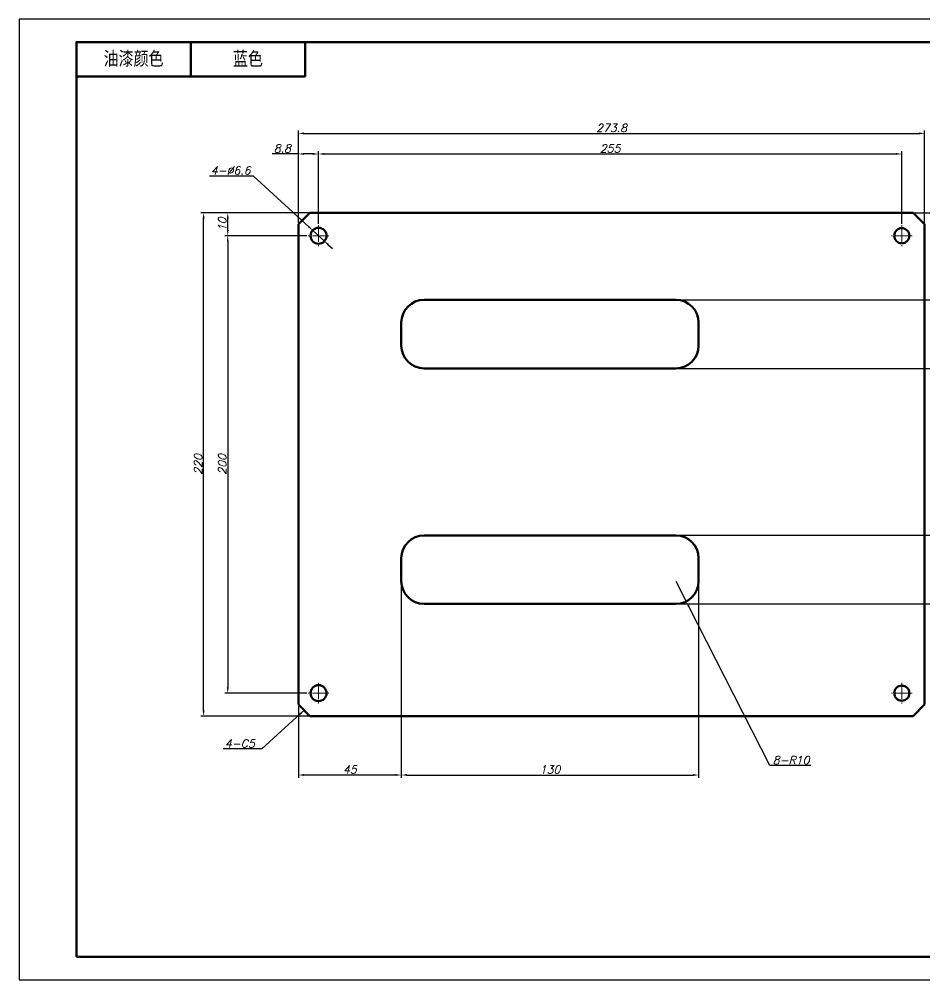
# Model space of a CAD drawing. Header units: inches. Extents: x 17901 to 26602, y 9673 to 14036.
# Drawn here: x 19558.1 to 19954.1, y 13161.6 to 13581.6 of the extents above; entities that cross this region are included whole.
import ezdxf

# ---------------------------------------------------------------- set-up
doc = ezdxf.new("R2010")
doc.units = ezdxf.units.IN
doc.header["$MEASUREMENT"] = 0
doc.linetypes.add('CENTER', pattern=[50.8, 31.75, -6.35, 6.35, -6.35])
for name, color, linetype, lineweight in [('中心线', 1, 'CENTER', 15), ('图框_内框线', 5, 'Continuous', 50), ('标注线', 3, 'Continuous', 25), ('粗实线', 7, 'Continuous', 50)]:
    doc.layers.add(name, color=color, linetype=linetype, lineweight=lineweight)
doc.styles.add('DIM_FONT', font='romans.shx', dxfattribs={"oblique": 15})
doc.styles.add('仿宋体', font='FSGB2312.ttf', dxfattribs={"width": 0.8, "height": 3.5})
doc.dimstyles.new('幅面 1：1$0', dxfattribs={"dimtxt": 3.5, "dimasz": 2.5, "dimexe": 1.25, "dimexo": 0.625, "dimtad": 1, "dimdsep": 46, "dimtxsty": 'DIM_FONT', "dimcen": 2.5, "dimclrd": 256, "dimclre": 256, "dimclrt": 256, "dimadec": 0, "dimazin": 0, "dimtm": 1e-09, "dimtfac": 0.5, "dimtmove": 0, "dimatfit": 3, "dimfxl": 1, "dimlwd": -1, "dimarcsym": 0})
doc.dimstyles.new('幅面 1：1$3', dxfattribs={"dimtxt": 3.5, "dimasz": 2.5, "dimexe": 1.25, "dimexo": 0.625, "dimtad": 1, "dimtih": 1, "dimtoh": 1, "dimdsep": 46, "dimtxsty": 'DIM_FONT', "dimcen": 2.5, "dimclrd": 256, "dimclre": 256, "dimclrt": 256, "dimazin": 2, "dimtfac": 0.5, "dimtmove": 0, "dimatfit": 3, "dimfxl": 1, "dimlwd": -1, "dimlwe": -1, "dimarcsym": 0})
doc.dimstyles.new('幅面 1：1$4', dxfattribs={"dimtxt": 3.5, "dimasz": 2.5, "dimexe": 1.25, "dimexo": 0.625, "dimtad": 1, "dimtoh": 1, "dimdsep": 46, "dimtxsty": 'DIM_FONT', "dimcen": 2.5, "dimclrd": 256, "dimclre": 256, "dimclrt": 256, "dimazin": 2, "dimtfac": 0.5, "dimtmove": 0, "dimatfit": 3, "dimfxl": 1, "dimlwd": -1, "dimlwe": -1, "dimarcsym": 0})
doc.dimstyles.new('幅面 1：1$7', dxfattribs={"dimtxt": 3.5, "dimasz": 2.5, "dimexe": 1.25, "dimexo": 0.625, "dimtad": 1, "dimdsep": 46, "dimtxsty": 'DIM_FONT', "dimcen": 2.5, "dimclrd": 256, "dimclrt": 256, "dimadec": 0, "dimazin": 0, "dimtfac": 1, "dimtmove": 0, "dimatfit": 3, "dimfxl": 1, "dimlwd": -1, "dimarcsym": 0})

# ---------------------------------------------------------------- blocks, each defined once
blk = doc.blocks.new('*D87')
at = {"layer": 'Defpoints', "color": 0, "transparency": 16777216}
for p in [(19638.76, 13496.98), (19685.19, 13496.98), (19685.19, 13276.98)]:
    blk.add_point(p, dxfattribs=at)
at = {"layer": '标注线', "lineweight": -2, "transparency": 16777216}
for p, q in [((19684.56, 13496.98), (19637.51, 13496.98)), ((19684.56, 13276.98), (19637.51, 13276.98))]:
    blk.add_line(p, q, dxfattribs=at)
at = {"layer": '标注线', "transparency": 16777216}
blk.add_line((19638.76, 13279.48), (19638.76, 13494.48), dxfattribs=at)
for points in [[(19638.34, 13494.48), (19639.17, 13494.48), (19638.76, 13496.98)], [(19638.34, 13279.48), (19639.17, 13279.48), (19638.76, 13276.98)]]:
    blk.add_solid(points, dxfattribs=at)
at = {"layer": '标注线', "transparency": 16777216, "insert": (19636.38, 13386.98), "char_height": 3.5, "attachment_point": 5, "rotation": 90, "style": 'DIM_FONT'}
blk.add_mtext('220', dxfattribs=at)
blk = doc.blocks.new('*D88')
at = {"layer": 'Defpoints', "color": 0, "transparency": 16777216}
for p in [(19953.99, 13531.73), (19680.19, 13491.98), (19953.99, 13491.98)]:
    blk.add_point(p, dxfattribs=at)
at = {"layer": '标注线', "lineweight": -2, "transparency": 16777216}
for p, q in [((19680.19, 13492.6), (19680.19, 13532.98)), ((19953.99, 13492.6), (19953.99, 13532.98))]:
    blk.add_line(p, q, dxfattribs=at)
at = {"layer": '标注线', "transparency": 16777216}
blk.add_line((19682.69, 13531.73), (19951.49, 13531.73), dxfattribs=at)
for points in [[(19682.69, 13532.14), (19682.69, 13531.31), (19680.19, 13531.73)], [(19951.49, 13532.14), (19951.49, 13531.31), (19953.99, 13531.73)]]:
    blk.add_solid(points, dxfattribs=at)
at = {"layer": '标注线', "transparency": 16777216, "insert": (19817.09, 13534.1), "char_height": 3.5, "attachment_point": 5, "style": 'DIM_FONT'}
blk.add_mtext('273.8', dxfattribs=at)
blk = doc.blocks.new('*D90')
at = {"layer": 'Defpoints', "color": 0, "transparency": 16777216}
for p in [(19943.99, 13522.73), (19688.99, 13491.53), (19943.99, 13491.53)]:
    blk.add_point(p, dxfattribs=at)
at = {"layer": '标注线', "lineweight": -2, "transparency": 16777216}
for p, q in [((19688.99, 13492.15), (19688.99, 13523.98)), ((19943.99, 13492.15), (19943.99, 13523.98))]:
    blk.add_line(p, q, dxfattribs=at)
at = {"layer": '标注线', "transparency": 16777216}
blk.add_line((19691.49, 13522.73), (19941.49, 13522.73), dxfattribs=at)
for points in [[(19691.49, 13523.15), (19691.49, 13522.32), (19688.99, 13522.73)], [(19941.49, 13523.15), (19941.49, 13522.32), (19943.99, 13522.73)]]:
    blk.add_solid(points, dxfattribs=at)
at = {"layer": '标注线', "transparency": 16777216, "insert": (19816.49, 13525.11), "char_height": 3.5, "attachment_point": 5, "style": 'DIM_FONT'}
blk.add_mtext('255', dxfattribs=at)
blk = doc.blocks.new('*D91')
at = {"layer": 'Defpoints', "color": 0, "transparency": 16777216}
for p in [(19680.19, 13522.73), (19680.19, 13491.98), (19688.99, 13491.53)]:
    blk.add_point(p, dxfattribs=at)
at = {"layer": '标注线', "transparency": 16777216}
for p, q in [((19680.19, 13522.73), (19668.65, 13522.73)), ((19686.49, 13522.73), (19682.69, 13522.73))]:
    blk.add_line(p, q, dxfattribs=at)
at = {"layer": '标注线', "lineweight": -2, "transparency": 16777216}
for p, q in [((19680.19, 13492.6), (19680.19, 13523.98)), ((19688.99, 13492.15), (19688.99, 13523.98))]:
    blk.add_line(p, q, dxfattribs=at)
at = {"layer": '标注线', "transparency": 16777216}
for points in [[(19682.69, 13523.15), (19682.69, 13522.32), (19680.19, 13522.73)], [(19686.49, 13523.15), (19686.49, 13522.32), (19688.99, 13522.73)]]:
    blk.add_solid(points, dxfattribs=at)
at = {"layer": '标注线', "transparency": 16777216, "insert": (19673.17, 13525.11), "char_height": 3.5, "attachment_point": 5, "style": 'DIM_FONT'}
blk.add_mtext('8.8', dxfattribs=at)
blk = doc.blocks.new('*D92')
at = {"layer": 'Defpoints', "color": 0, "transparency": 16777216}
for p in [(19649.29, 13496.98), (19685.19, 13496.98), (19684.44, 13486.98)]:
    blk.add_point(p, dxfattribs=at)
at = {"layer": '标注线', "lineweight": -2, "transparency": 16777216}
for p, q in [((19684.56, 13496.98), (19648.04, 13496.98)), ((19683.81, 13486.98), (19648.04, 13486.98))]:
    blk.add_line(p, q, dxfattribs=at)
at = {"layer": '标注线', "transparency": 16777216}
blk.add_line((19649.29, 13489.48), (19649.29, 13494.48), dxfattribs=at)
for points in [[(19648.87, 13494.48), (19649.71, 13494.48), (19649.29, 13496.98)], [(19648.87, 13489.48), (19649.71, 13489.48), (19649.29, 13486.98)]]:
    blk.add_solid(points, dxfattribs=at)
at = {"layer": '标注线', "transparency": 16777216, "insert": (19646.92, 13491.98), "char_height": 3.5, "attachment_point": 5, "rotation": 90, "style": 'DIM_FONT'}
blk.add_mtext('10', dxfattribs=at)
blk = doc.blocks.new('*D93')
at = {"layer": 'Defpoints', "color": 0, "transparency": 16777216}
for p in [(19684.44, 13486.98), (19649.29, 13286.98), (19684.44, 13286.98)]:
    blk.add_point(p, dxfattribs=at)
at = {"layer": '标注线', "lineweight": -2, "transparency": 16777216}
for p, q in [((19683.81, 13486.98), (19648.04, 13486.98)), ((19683.81, 13286.98), (19648.04, 13286.98))]:
    blk.add_line(p, q, dxfattribs=at)
at = {"layer": '标注线', "transparency": 16777216}
blk.add_line((19649.29, 13484.48), (19649.29, 13289.48), dxfattribs=at)
for points in [[(19648.87, 13484.48), (19649.71, 13484.48), (19649.29, 13486.98)], [(19648.87, 13289.48), (19649.71, 13289.48), (19649.29, 13286.98)]]:
    blk.add_solid(points, dxfattribs=at)
at = {"layer": '标注线', "transparency": 16777216, "insert": (19646.92, 13386.98), "char_height": 3.5, "attachment_point": 5, "rotation": 90, "style": 'DIM_FONT'}
blk.add_mtext('200', dxfattribs=at)
blk = doc.blocks.new('*D94')
at = {"layer": 'Defpoints', "color": 0, "transparency": 16777216}
for p in [(19725.19, 13335.98), (19855.19, 13335.98), (19855.19, 13251.18)]:
    blk.add_point(p, dxfattribs=at)
at = {"layer": '标注线', "lineweight": -2, "transparency": 16777216}
for p, q in [((19725.19, 13335.35), (19725.19, 13249.93)), ((19855.19, 13335.35), (19855.19, 13249.93))]:
    blk.add_line(p, q, dxfattribs=at)
at = {"layer": '标注线', "transparency": 16777216}
blk.add_line((19727.69, 13251.18), (19852.69, 13251.18), dxfattribs=at)
for points in [[(19727.69, 13251.6), (19727.69, 13250.77), (19725.19, 13251.18)], [(19852.69, 13251.6), (19852.69, 13250.77), (19855.19, 13251.18)]]:
    blk.add_solid(points, dxfattribs=at)
at = {"layer": '标注线', "transparency": 16777216, "insert": (19790.19, 13253.56), "char_height": 3.5, "attachment_point": 5, "style": 'DIM_FONT'}
blk.add_mtext('130', dxfattribs=at)
blk = doc.blocks.new('*D95')
at = {"layer": 'Defpoints', "color": 0, "transparency": 16777216}
for p in [(19725.19, 13335.98), (19680.19, 13281.98), (19680.19, 13251.18)]:
    blk.add_point(p, dxfattribs=at)
at = {"layer": '标注线', "lineweight": -2, "transparency": 16777216}
for p, q in [((19725.19, 13335.35), (19725.19, 13249.93)), ((19680.19, 13281.35), (19680.19, 13249.93))]:
    blk.add_line(p, q, dxfattribs=at)
at = {"layer": '标注线', "transparency": 16777216}
blk.add_line((19722.69, 13251.18), (19682.69, 13251.18), dxfattribs=at)
for points in [[(19682.69, 13251.6), (19682.69, 13250.77), (19680.19, 13251.18)], [(19722.69, 13251.6), (19722.69, 13250.77), (19725.19, 13251.18)]]:
    blk.add_solid(points, dxfattribs=at)
at = {"layer": '标注线', "transparency": 16777216, "insert": (19702.69, 13253.56), "char_height": 3.5, "attachment_point": 5, "style": 'DIM_FONT'}
blk.add_mtext('45', dxfattribs=at)
blk = doc.blocks.new('*D96')
at = {"layer": 'Defpoints', "color": 0, "transparency": 16777216}
for p in [(19845.19, 13355.98), (19985.47, 13355.98), (19845.19, 13325.98)]:
    blk.add_point(p, dxfattribs=at)
at = {"layer": '标注线', "lineweight": -2, "transparency": 16777216}
for p, q in [((19845.81, 13355.98), (19986.72, 13355.98)), ((19845.81, 13325.98), (19986.72, 13325.98))]:
    blk.add_line(p, q, dxfattribs=at)
at = {"layer": '标注线', "transparency": 16777216}
blk.add_line((19985.47, 13328.48), (19985.47, 13353.48), dxfattribs=at)
for points in [[(19985.06, 13353.48), (19985.89, 13353.48), (19985.47, 13355.98)], [(19985.06, 13328.48), (19985.89, 13328.48), (19985.47, 13325.98)]]:
    blk.add_solid(points, dxfattribs=at)
at = {"layer": '标注线', "transparency": 16777216, "insert": (19983.1, 13340.98), "char_height": 3.5, "attachment_point": 5, "rotation": 90, "style": 'DIM_FONT'}
blk.add_mtext('30', dxfattribs=at)
blk = doc.blocks.new('*D97')
at = {"layer": 'Defpoints', "color": 0, "transparency": 16777216}
for p in [(19845.19, 13428.98), (19990.97, 13428.98), (19845.19, 13355.98)]:
    blk.add_point(p, dxfattribs=at)
at = {"layer": '标注线', "lineweight": -2, "transparency": 16777216}
for p, q in [((19845.81, 13428.98), (19992.22, 13428.98)), ((19845.81, 13355.98), (19992.22, 13355.98))]:
    blk.add_line(p, q, dxfattribs=at)
at = {"layer": '标注线', "transparency": 16777216}
blk.add_line((19990.97, 13358.48), (19990.97, 13426.48), dxfattribs=at)
for points in [[(19990.55, 13426.48), (19991.38, 13426.48), (19990.97, 13428.98)], [(19990.55, 13358.48), (19991.38, 13358.48), (19990.97, 13355.98)]]:
    blk.add_solid(points, dxfattribs=at)
at = {"layer": '标注线', "transparency": 16777216, "insert": (19988.59, 13392.48), "char_height": 3.5, "attachment_point": 5, "rotation": 90, "style": 'DIM_FONT'}
blk.add_mtext('73', dxfattribs=at)
blk = doc.blocks.new('*D98')
at = {"layer": 'Defpoints', "color": 0, "transparency": 16777216}
for p in [(19845.19, 13458.98), (19990.97, 13458.98), (19845.19, 13428.98)]:
    blk.add_point(p, dxfattribs=at)
at = {"layer": '标注线', "lineweight": -2, "transparency": 16777216}
for p, q in [((19845.81, 13458.98), (19992.22, 13458.98)), ((19845.81, 13428.98), (19992.22, 13428.98))]:
    blk.add_line(p, q, dxfattribs=at)
at = {"layer": '标注线', "transparency": 16777216}
blk.add_line((19990.97, 13431.48), (19990.97, 13456.48), dxfattribs=at)
for points in [[(19990.55, 13456.48), (19991.38, 13456.48), (19990.97, 13458.98)], [(19990.55, 13431.48), (19991.38, 13431.48), (19990.97, 13428.98)]]:
    blk.add_solid(points, dxfattribs=at)
at = {"layer": '标注线', "transparency": 16777216, "insert": (19988.59, 13443.98), "char_height": 3.5, "attachment_point": 5, "rotation": 90, "style": 'DIM_FONT'}
blk.add_mtext('30', dxfattribs=at)
blk = doc.blocks.new('*D99')
at = {"layer": 'Defpoints', "color": 0, "transparency": 16777216}
for p in [(19948.99, 13496.98), (19990.97, 13496.98), (19845.19, 13458.98)]:
    blk.add_point(p, dxfattribs=at)
at = {"layer": '标注线', "lineweight": -2, "transparency": 16777216}
for p, q in [((19949.61, 13496.98), (19992.22, 13496.98)), ((19845.81, 13458.98), (19992.22, 13458.98))]:
    blk.add_line(p, q, dxfattribs=at)
at = {"layer": '标注线', "transparency": 16777216}
blk.add_line((19990.97, 13461.48), (19990.97, 13494.48), dxfattribs=at)
for points in [[(19990.55, 13494.48), (19991.38, 13494.48), (19990.97, 13496.98)], [(19990.55, 13461.48), (19991.38, 13461.48), (19990.97, 13458.98)]]:
    blk.add_solid(points, dxfattribs=at)
at = {"layer": '标注线', "transparency": 16777216, "insert": (19988.59, 13477.98), "char_height": 3.5, "attachment_point": 5, "rotation": 90, "style": 'DIM_FONT'}
blk.add_mtext('38', dxfattribs=at)
blk = doc.blocks.new('*D100')
at = {"layer": 'Defpoints', "color": 0, "transparency": 16777216}
for p in [(19686.56, 13489.21), (19691.42, 13484.75)]:
    blk.add_point(p, dxfattribs=at)
at = {"layer": '标注线', "transparency": 16777216}
for p, q in [((19641.34, 13513.14), (19660.46, 13513.14)), ((19660.46, 13513.14), (19684.71, 13490.9)), ((19691.42, 13484.75), (19686.56, 13489.21)), ((19693.26, 13483.06), (19695.11, 13481.37))]:
    blk.add_line(p, q, dxfattribs=at)
for points in [[(19685, 13491.21), (19684.43, 13490.59), (19686.56, 13489.21)], [(19693.55, 13483.37), (19692.98, 13482.75), (19691.42, 13484.75)]]:
    blk.add_solid(points, dxfattribs=at)
at = {"layer": '标注线', "transparency": 16777216, "insert": (19650.59, 13515.51), "char_height": 3.5, "attachment_point": 5, "style": 'DIM_FONT'}
blk.add_mtext('4-%%c6.6', dxfattribs=at)
blk = doc.blocks.new('*D101')
at = {"layer": 'Defpoints', "color": 0, "transparency": 16777216}
for p in [(19845.19, 13335.98), (19849.73, 13327.07)]:
    blk.add_point(p, dxfattribs=at)
at = {"layer": '标注线', "transparency": 16777216}
for p, q in [((19845.19, 13335.98), (19849.73, 13327.07)), ((19886.36, 13255.3), (19850.87, 13324.84)), ((19904.23, 13255.3), (19886.36, 13255.3))]:
    blk.add_line(p, q, dxfattribs=at)
blk.add_solid([(19851.24, 13325.03), (19850.5, 13324.66), (19849.73, 13327.07)], dxfattribs=at)
at = {"layer": '标注线', "transparency": 16777216, "insert": (19895.61, 13257.67), "char_height": 3.5, "attachment_point": 5, "style": 'DIM_FONT'}
blk.add_mtext('8-R10', dxfattribs=at)

msp = doc.modelspace()

# ---------------------------------------------------------------- linework, layer by layer
at = {"layer": 'Defpoints'}
msp.add_lwpolyline([(19558.123, 13161.647), (20152.123, 13161.647), (20152.123, 13581.647), (19558.123, 13581.647)], close=True, dxfattribs=at)
at = {"layer": '中心线', "ltscale": 0.227499}
for p, q in [((19688.99, 13491.529), (19688.99, 13482.429)), ((19943.99, 13491.529), (19943.99, 13482.429)), ((19688.99, 13291.529), (19688.99, 13282.429)), ((19943.99, 13291.529), (19943.99, 13282.429))]:
    msp.add_line(p, q, dxfattribs=at)
at = {"layer": '中心线', "ltscale": 0.2275}
for p, q in [((19693.54, 13486.979), (19684.44, 13486.979)), ((19948.54, 13486.979), (19939.44, 13486.979)), ((19693.54, 13286.979), (19684.44, 13286.979)), ((19948.54, 13286.979), (19939.44, 13286.979))]:
    msp.add_line(p, q, dxfattribs=at)
at = {"layer": '图框_内框线'}
msp.add_line((19633.123, 13571.647), (19633.123, 13556.647), dxfattribs=at)
for points in [[(19583.123, 13171.647), (20142.123, 13171.647), (20142.123, 13571.647), (19583.123, 13571.647)], [(19583.123, 13571.647), (19683.123, 13571.647), (19683.123, 13556.647), (19583.123, 13556.647)]]:
    msp.add_lwpolyline(points, close=True, dxfattribs=at)
at = {"layer": '粗实线', "ltscale": 0.176777}
for p, q in [((19685.19, 13496.979), (19680.19, 13491.979)), ((19953.99, 13491.979), (19948.99, 13496.979)), ((19680.19, 13281.979), (19685.19, 13276.979)), ((19948.99, 13276.979), (19953.99, 13281.979))]:
    msp.add_line(p, q, dxfattribs=at)
at = {"layer": '粗实线'}
for p, q in [((19948.99, 13496.979), (19685.19, 13496.979)), ((19680.19, 13281.979), (19680.19, 13491.979)), ((19953.99, 13281.979), (19953.99, 13491.979)), ((19845.19, 13458.979), (19735.19, 13458.979)), ((19735.19, 13428.979), (19845.19, 13428.979)), ((19845.19, 13355.979), (19735.19, 13355.979)), ((19735.19, 13325.979), (19845.19, 13325.979)), ((19685.19, 13276.979), (19948.99, 13276.979))]:
    msp.add_line(p, q, dxfattribs=at)
at = {"layer": '粗实线', "ltscale": 0.25}
for p, q in [((19725.19, 13438.979), (19725.19, 13448.979)), ((19855.19, 13448.979), (19855.19, 13438.979)), ((19725.19, 13335.979), (19725.19, 13345.979)), ((19855.19, 13345.979), (19855.19, 13335.979))]:
    msp.add_line(p, q, dxfattribs=at)
at = {"layer": '粗实线'}
for centre, radius in [((19688.99, 13486.979), 3.5), ((19943.99, 13486.979), 3.3), ((19688.99, 13286.979), 3.5), ((19943.99, 13286.979), 3.3)]:
    msp.add_circle(centre, radius, dxfattribs=at)
for centre, start, end in [((19735.19, 13448.979), 90, 180), ((19845.19, 13448.979), 360, 90), ((19735.19, 13438.979), 180, 270), ((19845.19, 13438.979), 270, 0), ((19735.19, 13345.979), 90, 180), ((19845.19, 13345.979), 360, 90), ((19735.19, 13335.979), 180, 270), ((19845.19, 13335.979), 270, 0)]:
    msp.add_arc(centre, 10, start, end, dxfattribs=at)

# ---------------------------------------------------------------- texts
at = {"layer": '标注线', "char_height": 6, "width": 50, "attachment_point": 5, "style": '仿宋体'}
for s, insert in [('油漆颜色', (19608.123, 13564.147)), ('{\\fSimSun|b0|i0|c134|p2;蓝色}', (19658.123, 13564.147))]:
    msp.add_mtext(s, dxfattribs=dict(at, insert=insert))
at = {"layer": '标注线', "insert": (19661.111, 13263.187), "char_height": 3.5, "attachment_point": 9, "style": 'DIM_FONT'}
msp.add_mtext('4-C5', dxfattribs=at)

# ---------------------------------------------------------------- dimensions: what is measured, and where the dimension line sits
at = {"layer": '标注线'}
for base, p1, p2, picture, middle in [((19953.99, 13531.727), (19680.19, 13491.979), (19953.99, 13491.979), '*D88', (19817.09, 13534.102)), ((19680.19, 13522.733), (19688.99, 13491.529), (19680.19, 13491.979), '*D91', (19673.169, 13525.108)), ((19943.99, 13522.733), (19688.99, 13491.529), (19943.99, 13491.529), '*D90', (19816.49, 13525.108)), ((19680.19, 13251.184), (19725.19, 13335.979), (19680.19, 13281.979), '*D95', (19702.69, 13253.559)), ((19855.19, 13251.184), (19725.19, 13335.979), (19855.19, 13335.979), '*D94', (19790.19, 13253.559))]:
    dim = msp.add_linear_dim(base=base, p1=p1, p2=p2, dimstyle='幅面 1：1$0', dxfattribs=at)
    dim.commit()
    dim.dimension.update_dxf_attribs({"geometry": picture, "text_midpoint": middle})
dim = msp.add_diameter_dim_2p(p1=(19691.422, 13484.749), p2=(19686.557, 13489.209), dimstyle='幅面 1：1$3', override={"dimpost": '4-%%c<>'}, dxfattribs=at)
dim.commit()
dim.dimension.update_dxf_attribs({"geometry": '*D100', "text_midpoint": (19650.587, 13513.138), "dimtype": 163})
for base, p1, p2, picture, middle in [((19638.756, 13496.979), (19685.19, 13276.979), (19685.19, 13496.979), '*D87', (19636.381, 13386.979)), ((19649.291, 13496.979), (19684.44, 13486.979), (19685.19, 13496.979), '*D92', (19646.916, 13491.979)), ((19990.967, 13496.979), (19845.19, 13458.979), (19948.99, 13496.979), '*D99', (19988.592, 13477.979)), ((19649.291, 13286.979), (19684.44, 13486.979), (19684.44, 13286.979), '*D93', (19646.916, 13386.979)), ((19990.967, 13458.979), (19845.19, 13428.979), (19845.19, 13458.979), '*D98', (19988.592, 13443.979)), ((19990.967, 13428.979), (19845.19, 13355.979), (19845.19, 13428.979), '*D97', (19988.592, 13392.479)), ((19985.474, 13355.979), (19845.19, 13325.979), (19845.19, 13355.979), '*D96', (19983.099, 13340.979))]:
    dim = msp.add_linear_dim(base=base, p1=p1, p2=p2, angle=90, dimstyle='幅面 1：1$0', dxfattribs=at)
    dim.commit()
    dim.dimension.update_dxf_attribs({"geometry": picture, "text_midpoint": middle})
dim = msp.add_radius_dim(center=(19845.19, 13335.979), mpoint=(19849.735, 13327.071), text='8-<>', dimstyle='幅面 1：1$4', dxfattribs=at)
dim.commit()
dim.dimension.update_dxf_attribs({"geometry": '*D101', "text_midpoint": (19895.608, 13255.297), "dimtype": 164})

# ---------------------------------------------------------------- leaders
at = {"layer": '标注线', "annotation_type": 0, "has_hookline": 1, "hookline_direction": 1, "text_width": 13.792}
msp.add_leader([(19682.69, 13279.479), (19664.236, 13262.562), (19661.736, 13262.562)], dimstyle='幅面 1：1$7', override={"dimgap": 0.625, "dimtad": 1}, dxfattribs=at)

doc.saveas('drawing.dxf')
